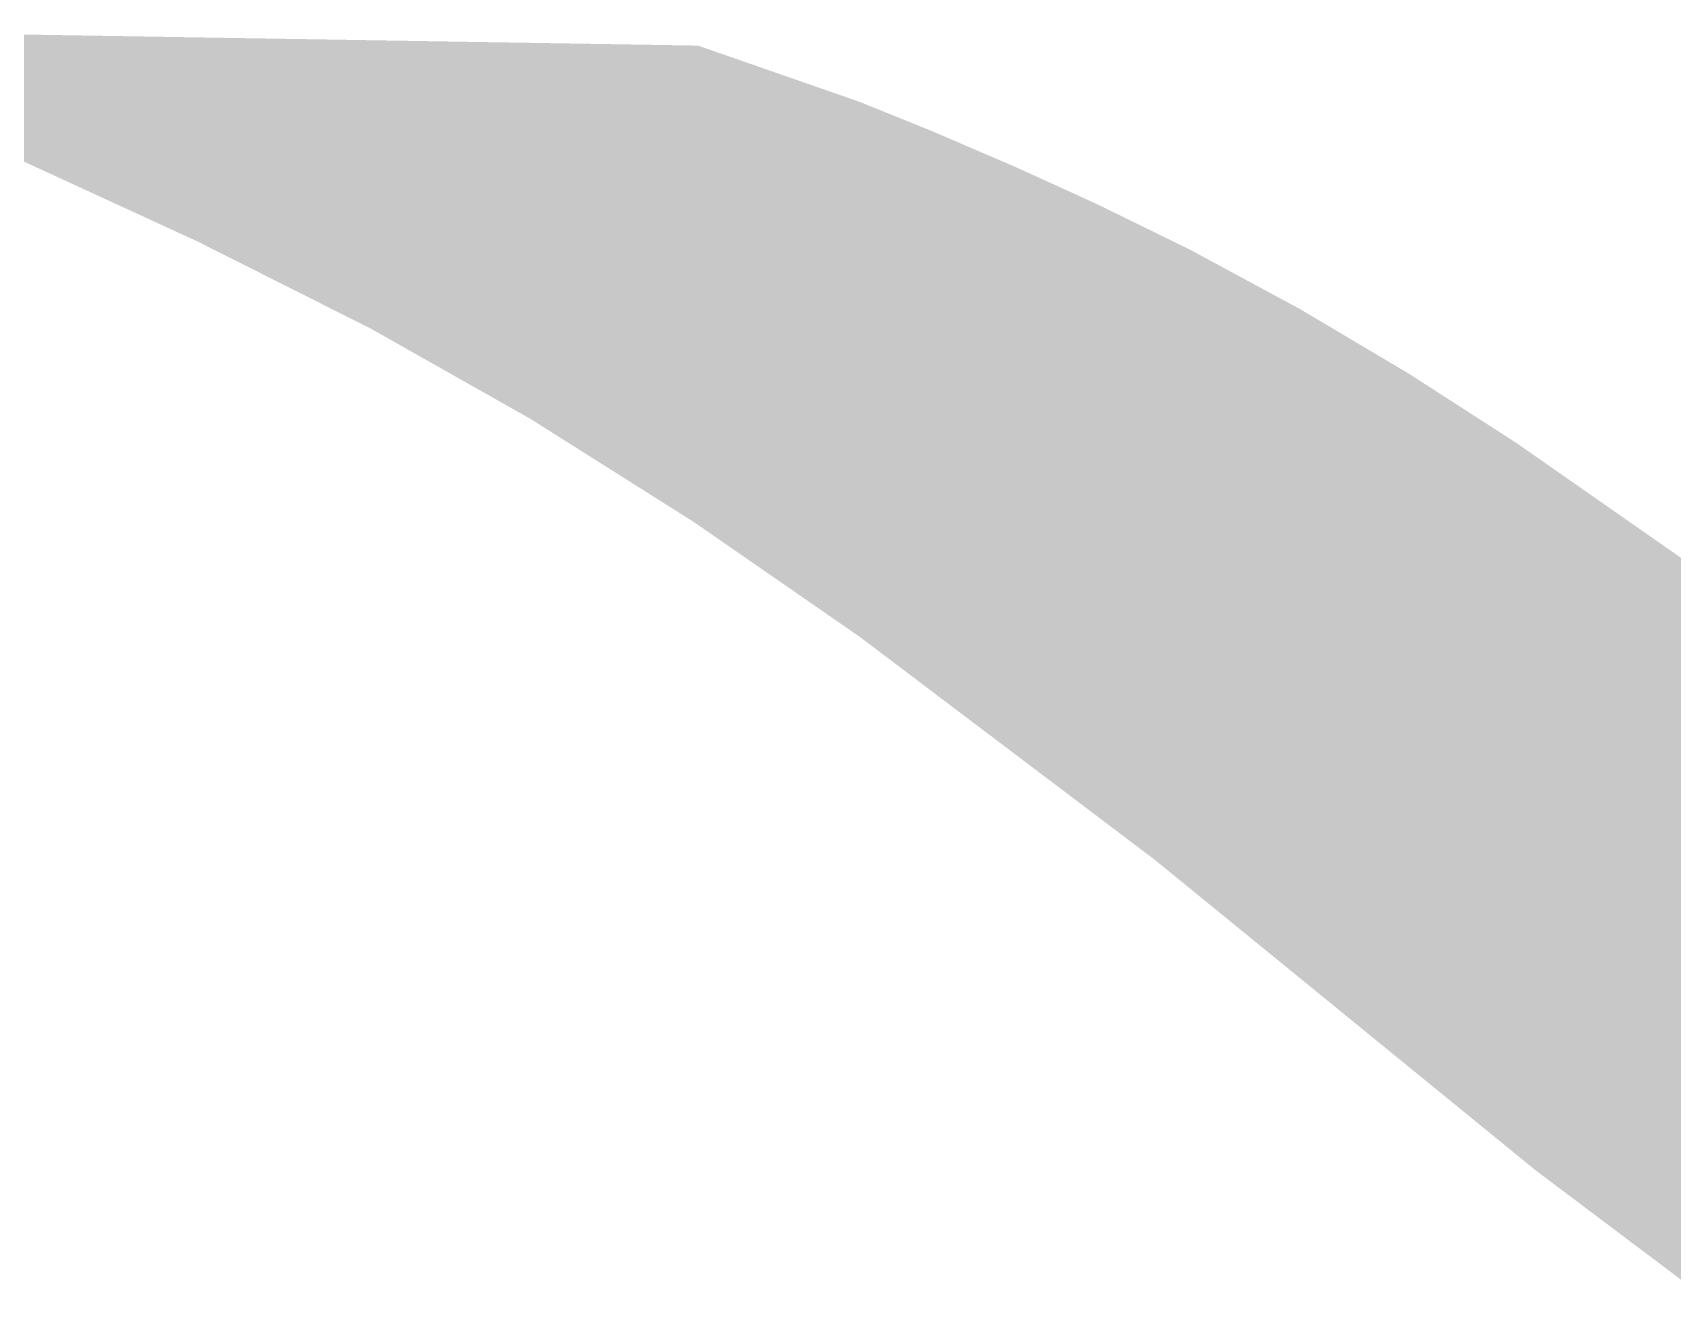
# Model space of a CAD drawing. Extents: x 149 to 8866, y 149 to 4853.
# Drawn here: x 5272.3 to 5350.4, y 4792.1 to 4852.7 of the extents above; entities that cross this region are included whole.
import ezdxf

# ---------------------------------------------------------------- set-up
doc = ezdxf.new("R2010")
doc.units = 0
doc.layers.add('L1D0', color=1, linetype='CONTINUOUS')

msp = doc.modelspace()

# ---------------------------------------------------------------- linework, layer by layer
at = {"layer": 'L1D0'}
for points in [[(5266.7, 4848.761), (5266.7, 4852.724), (5280.399, 4848.761), (5280.399, 4852.5)], [(5280.399, 4842.633), (5280.399, 4852.5), (5303.737, 4842.633), (5303.737, 4852.117)], [(5303.737, 4849.957), (5303.737, 4852.117), (5310.149, 4849.957), (5303.948, 4852.114)], [(5303.737, 4848.841), (5303.737, 4849.957), (5310.149, 4848.841), (5310.149, 4849.957)], [(5310.149, 4848.841), (5310.149, 4849.957), (5313.116, 4848.841), (5311.646, 4849.435)], [(5271.21, 4846.874), (5266.7, 4848.761), (5280.399, 4846.874), (5280.399, 4848.761)], [(5303.737, 4845.417), (5303.737, 4848.841), (5313.116, 4845.417), (5313.116, 4848.841)], [(5313.116, 4847.224), (5313.116, 4848.841), (5316.996, 4847.224), (5315.065, 4848.053)], [(5280.399, 4842.633), (5280.091, 4842.788), (5280.399, 4846.874), (5271.21, 4846.874)], [(5313.116, 4845.417), (5313.116, 4847.224), (5316.996, 4845.417), (5316.996, 4847.224)], [(5316.996, 4845.417), (5316.996, 4847.224), (5321.081, 4845.417), (5319.048, 4846.343)], [(5303.737, 4839.555), (5303.737, 4845.417), (5321.081, 4839.555), (5321.081, 4845.417)], [(5321.081, 4843.684), (5321.081, 4845.417), (5324.75, 4843.684), (5322.927, 4844.576)], [(5321.081, 4842.378), (5321.081, 4843.684), (5327.416, 4842.378), (5324.75, 4843.684)], [(5284.459, 4840.591), (5280.399, 4842.633), (5303.737, 4840.591), (5303.737, 4842.633)], [(5321.081, 4839.555), (5321.081, 4842.378), (5332.641, 4839.555), (5327.416, 4842.378)], [(5295.967, 4834.329), (5288.361, 4838.629), (5295.967, 4840.591), (5284.459, 4840.591)], [(5295.967, 4834.329), (5295.967, 4840.591), (5303.737, 4834.329), (5303.737, 4840.591)], [(5303.737, 4829.424), (5303.737, 4839.555), (5332.641, 4829.424), (5332.641, 4839.555)], [(5332.641, 4836.482), (5332.641, 4839.555), (5337.819, 4836.482), (5335.195, 4838.039)], [(5332.641, 4833.176), (5332.641, 4836.482), (5342.95, 4833.176), (5337.819, 4836.482)], [(5303.737, 4829.424), (5299.661, 4831.997), (5303.737, 4834.329), (5295.967, 4834.329)], [(5332.641, 4829.424), (5332.641, 4833.176), (5342.95, 4829.424), (5342.95, 4833.176)], [(5342.95, 4829.424), (5342.95, 4833.176), (5348.326, 4829.424), (5345.453, 4831.429)], [(5315.509, 4821.033), (5311.664, 4823.939), (5315.509, 4829.424), (5303.737, 4829.424)], [(5315.509, 4821.033), (5315.509, 4829.424), (5335.6, 4821.033), (5335.6, 4829.424)], [(5335.6, 4822.589), (5335.6, 4829.424), (5348.326, 4822.589), (5348.326, 4829.424)], [(5348.326, 4822.589), (5348.326, 4829.424), (5357.388, 4822.589), (5351.545, 4827.177)], [(5335.6, 4816.248), (5335.6, 4822.589), (5365.465, 4816.248), (5357.388, 4822.589)], [(5335.6, 4805.26), (5325.7, 4813.331), (5335.6, 4821.033), (5315.509, 4821.033)], [(5335.6, 4805.26), (5335.6, 4816.248), (5365.465, 4805.26), (5365.465, 4816.248)], [(5352.401, 4792.101), (5343.872, 4798.515), (5352.401, 4805.26), (5335.6, 4805.26)]]:
    msp.add_solid(points, dxfattribs=at)

doc.saveas('drawing.dxf')
